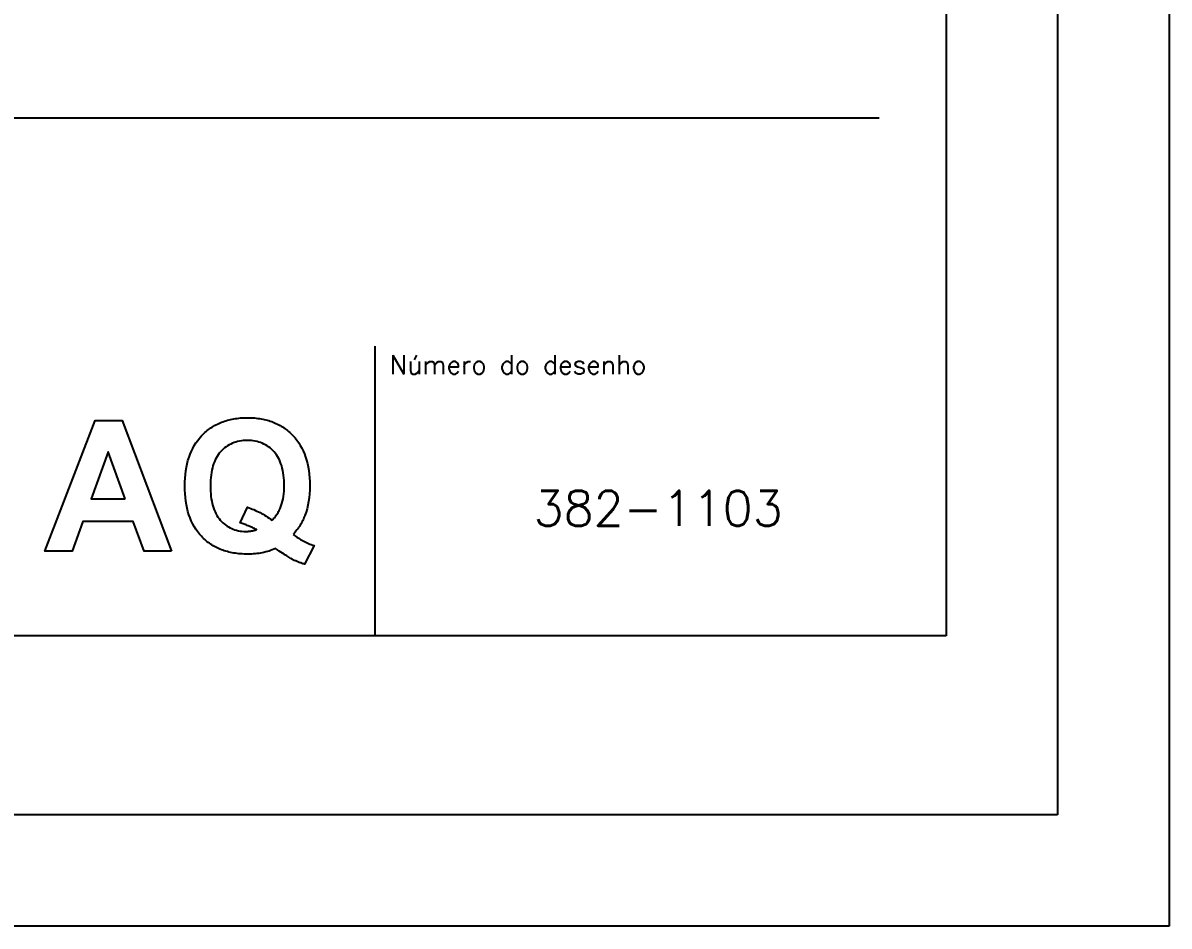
# Model space of a CAD drawing. Extents: x -14 to 107, y -33 to 53.
# Drawn here: x 96.92 to 107.2, y -33.29 to -25.18 of the extents above; entities that cross this region are included whole.
import ezdxf

# ---------------------------------------------------------------- set-up
doc = ezdxf.new("R2010")
doc.units = 0
doc.header["$LTSCALE"] = 1.5
doc.header["$MEASUREMENT"] = 0
doc.layers.add('7', color=7, linetype='CONTINUOUS')
doc.layers.add('T-FOLHA', color=7, linetype='CONTINUOUS')
doc.styles.add('ROMANS', font='romans')

msp = doc.modelspace()

# ---------------------------------------------------------------- linework, layer by layer
at = {"layer": '7', "color": 82, "linetype": 'Continuous'}
msp.add_line((104.5982, -26.0351), (90.8086, -26.0351), dxfattribs=at)
at = {"layer": '7', "color": 2, "linetype": 'Continuous'}
msp.add_line((100.0746, -28.0831), (100.0746, -30.6831), dxfattribs=at)
for points in [[(98.2474, -29.9233), (98.0033, -29.9233), (97.906, -29.6553), (97.4542, -29.6553), (97.3569, -29.9233), (97.1119, -29.9233), (97.5626, -28.7496), (97.8071, -28.7496), (98.2474, -29.9233)], [(99.3405, -29.7724), (99.3512, -29.7799), (99.3623, -29.7875), (99.3734, -29.795), (99.3845, -29.8022), (99.396, -29.8093), (99.4076, -29.8161), (99.4191, -29.8224), (99.4306, -29.8288), (99.4425, -29.8351), (99.4544, -29.8411), (99.4663, -29.8466), (99.4786, -29.8522), (99.4909, -29.8578), (99.5033, -29.8625), (99.516, -29.8673), (99.5287, -29.8721), (99.4417, -30.038), (99.435, -30.036), (99.4286, -30.0344), (99.4219, -30.0321), (99.4155, -30.0301), (99.4088, -30.0281), (99.4024, -30.0257), (99.3957, -30.0233), (99.3893, -30.0209), (99.383, -30.0182), (99.3762, -30.0158), (99.3698, -30.013), (99.3635, -30.0102), (99.3571, -30.0074), (99.3508, -30.0043), (99.3444, -30.0015), (99.3381, -29.9983), (99.3361, -29.9975), (99.3333, -29.9955), (99.3293, -29.9931), (99.3242, -29.99), (99.3182, -29.9864), (99.3107, -29.9816), (99.3028, -29.9765), (99.2932, -29.9705), (99.2829, -29.9638), (99.2718, -29.9566), (99.2591, -29.9487), (99.246, -29.9399), (99.2313, -29.9304), (99.2158, -29.9205), (99.1991, -29.9098), (99.1817, -29.8986), (99.1674, -29.9046), (99.1531, -29.9106), (99.1384, -29.9157), (99.1237, -29.9205), (99.109, -29.9248), (99.0939, -29.9292), (99.0784, -29.9328), (99.0629, -29.936), (99.0471, -29.9391), (99.0316, -29.9415), (99.0153, -29.9439), (98.999, -29.9455), (98.9828, -29.9471), (98.9661, -29.9479), (98.9494, -29.9487), (98.9323, -29.9487), (98.916, -29.9487), (98.8998, -29.9479), (98.8839, -29.9471), (98.868, -29.9463), (98.8525, -29.9447), (98.837, -29.9431), (98.8219, -29.9411), (98.8073, -29.9388), (98.7926, -29.936), (98.7779, -29.9332), (98.764, -29.9296), (98.7497, -29.9261), (98.7362, -29.9225), (98.7227, -29.9181), (98.7092, -29.9137), (98.6961, -29.9086), (98.6834, -29.9034), (98.6707, -29.8983), (98.6584, -29.8923), (98.6461, -29.8863), (98.6342, -29.88), (98.6222, -29.8732), (98.6107, -29.8661), (98.5996, -29.8586), (98.5885, -29.851), (98.5778, -29.8431), (98.567, -29.8347), (98.5567, -29.8264), (98.5464, -29.8173), (98.5365, -29.8081), (98.527, -29.7986), (98.5174, -29.7887), (98.4992, -29.768), (98.4825, -29.7466), (98.4666, -29.7236), (98.4666, -29.7236), (98.4519, -29.7001), (98.4384, -29.6751), (98.4261, -29.6497), (98.415, -29.6227), (98.4051, -29.5949), (98.3963, -29.5663), (98.3888, -29.5366), (98.3824, -29.5056), (98.3773, -29.4738), (98.3729, -29.4409), (98.3701, -29.4071), (98.3681, -29.3722), (98.3677, -29.3365), (98.3681, -29.3007), (98.3701, -29.2662), (98.3729, -29.2324), (98.3773, -29.1995), (98.3824, -29.1681), (98.3892, -29.1371), (98.3967, -29.1074), (98.4059, -29.0788), (98.4158, -29.051), (98.4269, -29.0244), (98.4396, -28.999), (98.4531, -28.974), (98.4678, -28.9505), (98.4837, -28.9279), (98.5008, -28.9065), (98.519, -28.8858), (98.5285, -28.8759), (98.5385, -28.8664), (98.5484, -28.8568), (98.5583, -28.8481), (98.569, -28.8394), (98.5794, -28.831), (98.5905, -28.8231), (98.6012, -28.8151), (98.6127, -28.8076), (98.6242, -28.8009), (98.6357, -28.7937), (98.6477, -28.7874), (98.66, -28.7814), (98.6723, -28.7754), (98.685, -28.7699), (98.6977, -28.7647), (98.7108, -28.76), (98.7239, -28.7552), (98.7374, -28.7508), (98.7509, -28.7469), (98.7648, -28.7433), (98.7787, -28.7401), (98.793, -28.7369), (98.8077, -28.7342), (98.8223, -28.7322), (98.837, -28.7298), (98.8521, -28.7282), (98.8676, -28.7266), (98.8831, -28.7258), (98.8986, -28.725), (98.9145, -28.7242), (98.9307, -28.7242), (98.9466, -28.7242), (98.9625, -28.725), (98.978, -28.7258), (98.9935, -28.7266), (99.0085, -28.7282), (99.0232, -28.7298), (99.0379, -28.7318), (99.0526, -28.7342), (99.0669, -28.7369), (99.0808, -28.7397), (99.0947, -28.7433), (99.1086, -28.7469), (99.1221, -28.7504), (99.1352, -28.7548), (99.1483, -28.7592), (99.1614, -28.7643), (99.1741, -28.7695), (99.1864, -28.7747), (99.1987, -28.7806), (99.2106, -28.7866), (99.2225, -28.7929), (99.2341, -28.7997), (99.2456, -28.8068), (99.2567, -28.8144), (99.2678, -28.8219), (99.2785, -28.8298), (99.2893, -28.8382), (99.2996, -28.8465), (99.3095, -28.8556), (99.3194, -28.8648), (99.3293, -28.8743), (99.3389, -28.8842), (99.3571, -28.9049), (99.3742, -28.9263), (99.3901, -28.949), (99.4048, -28.9724), (99.4183, -28.997), (99.431, -29.0224), (99.4421, -29.049), (99.4421, -29.049), (99.452, -29.0768), (99.4612, -29.1054), (99.4687, -29.1348), (99.4755, -29.1653), (99.4806, -29.1971), (99.485, -29.2296), (99.4878, -29.263), (99.4898, -29.2975), (99.4902, -29.3333), (99.4894, -29.371), (99.4874, -29.4075), (99.4838, -29.4429), (99.479, -29.477), (99.4727, -29.5103), (99.4655, -29.5421), (99.4564, -29.5727), (99.4465, -29.6021), (99.4421, -29.6132), (99.4373, -29.6239), (99.4326, -29.635), (99.4274, -29.6457), (99.4215, -29.6569), (99.4159, -29.6676), (99.4095, -29.6783), (99.4032, -29.689), (99.396, -29.6997), (99.3889, -29.7105), (99.3818, -29.7208), (99.3738, -29.7311), (99.3659, -29.7418), (99.3579, -29.7521), (99.3492, -29.7621), (99.3405, -29.7724)], [(99.1523, -29.6434), (99.159, -29.6366), (99.1654, -29.6295), (99.1717, -29.6223), (99.1777, -29.6152), (99.1836, -29.6076), (99.1892, -29.5997), (99.1948, -29.5917), (99.1999, -29.5838), (99.2047, -29.5755), (99.2098, -29.5671), (99.2142, -29.5584), (99.2186, -29.5497), (99.2225, -29.5405), (99.2265, -29.5314), (99.2301, -29.5223), (99.2337, -29.5127), (99.24, -29.4933), (99.2452, -29.473), (99.2499, -29.452), (99.2539, -29.4301), (99.2567, -29.4079), (99.2591, -29.3849), (99.2603, -29.3611), (99.2607, -29.3365), (99.2603, -29.311), (99.2591, -29.2868), (99.2575, -29.2634), (99.2547, -29.2404), (99.2515, -29.2185), (99.2476, -29.1971), (99.2428, -29.1768), (99.2376, -29.157), (99.2313, -29.1383), (99.2245, -29.1205), (99.217, -29.1034), (99.209, -29.0871), (99.1999, -29.0716), (99.1904, -29.0569), (99.1801, -29.0434), (99.169, -29.0303), (99.1574, -29.018), (99.1455, -29.0065), (99.1328, -28.9958), (99.1201, -28.9859), (99.1066, -28.9767), (99.0927, -28.9684), (99.0784, -28.9605), (99.0633, -28.9537), (99.0483, -28.9478), (99.0324, -28.9426), (99.0165, -28.9382), (98.9998, -28.9347), (98.9828, -28.9319), (98.9653, -28.9299), (98.9474, -28.9287), (98.9291, -28.9283), (98.9109, -28.9287), (98.893, -28.9299), (98.8755, -28.9319), (98.8585, -28.9347), (98.8418, -28.9382), (98.8255, -28.9426), (98.81, -28.9478), (98.795, -28.9537), (98.7799, -28.9605), (98.7656, -28.968), (98.7517, -28.9763), (98.7382, -28.9855), (98.7251, -28.9954), (98.7128, -29.0061), (98.7005, -29.0172), (98.6889, -29.0296), (98.6778, -29.0426), (98.6675, -29.0561), (98.658, -29.0708), (98.6492, -29.0863), (98.6409, -29.1022), (98.6334, -29.1193), (98.6266, -29.1371), (98.6207, -29.1558), (98.6151, -29.1753), (98.6103, -29.1955), (98.6064, -29.2166), (98.6032, -29.2384), (98.6004, -29.2614), (98.5988, -29.2848), (98.5976, -29.3091), (98.5972, -29.3341), (98.5976, -29.3595), (98.5988, -29.3837), (98.6004, -29.4075), (98.6028, -29.4306), (98.606, -29.4528), (98.6099, -29.4738), (98.6147, -29.4945), (98.6199, -29.5143), (98.6258, -29.533), (98.6326, -29.5512), (98.6397, -29.5687), (98.6477, -29.585), (98.6477, -29.585), (98.6564, -29.6005), (98.6659, -29.6156), (98.6758, -29.6295), (98.6866, -29.6426), (98.6981, -29.6549), (98.71, -29.6664), (98.7219, -29.6771), (98.7346, -29.687), (98.7477, -29.6962), (98.7608, -29.7045), (98.7747, -29.7124), (98.7886, -29.7192), (98.8029, -29.7251), (98.818, -29.7303), (98.8331, -29.7347), (98.8485, -29.7383), (98.864, -29.741), (98.8803, -29.743), (98.897, -29.7442), (98.9137, -29.7446), (98.92, -29.7446), (98.9264, -29.7442), (98.9323, -29.7442), (98.9387, -29.7434), (98.945, -29.743), (98.951, -29.7422), (98.9573, -29.7414), (98.9633, -29.7406), (98.9693, -29.7394), (98.9752, -29.7383), (98.9812, -29.7371), (98.9871, -29.7355), (98.9931, -29.7339), (98.9986, -29.7323), (99.0046, -29.7307), (99.0101, -29.7287), (99.001, -29.724), (98.9923, -29.7196), (98.9831, -29.7148), (98.9744, -29.7105), (98.9653, -29.7061), (98.9561, -29.7021), (98.947, -29.6981), (98.9379, -29.6942), (98.9288, -29.6906), (98.9196, -29.6866), (98.9109, -29.6835), (98.9018, -29.6799), (98.8926, -29.6767), (98.8835, -29.6735), (98.8744, -29.6708), (98.8652, -29.668), (98.9307, -29.5278), (98.945, -29.5326), (98.9593, -29.5381), (98.9732, -29.5437), (98.9875, -29.5493), (99.0014, -29.5556), (99.0157, -29.562), (99.0296, -29.5691), (99.0435, -29.5759), (99.057, -29.5834), (99.0709, -29.5913), (99.0844, -29.5993), (99.0979, -29.6076), (99.1114, -29.616), (99.1249, -29.6247), (99.1384, -29.6338), (99.1515, -29.6434), (99.1523, -29.6434)], [(97.8329, -29.4512), (97.6797, -29.0303), (97.5272, -29.4512), (97.8329, -29.4512)]]:
    msp.add_lwpolyline(points, dxfattribs=at)
at = {"layer": 'T-FOLHA', "color": 1}
msp.add_lwpolyline([(-13.699, -33.2871), (-13.699, 52.8129), (107.201, 52.8129), (107.201, -33.2871)], close=True, dxfattribs=at)
at = {"layer": 'T-FOLHA', "color": 2}
msp.add_lwpolyline([(-12.699, -32.2871), (-12.699, 51.8129), (106.201, 51.8129), (106.201, -32.2871)], close=True, dxfattribs=at)
at = {"layer": 'T-FOLHA', "color": 3}
msp.add_lwpolyline([(-10.199, 50.4912), (105.201, 50.4912), (105.201, -30.6831), (-10.199, -30.6831), (-10.199, 50.4912)], dxfattribs=at)

# ---------------------------------------------------------------- texts
at = {"layer": '7', "color": 2, "linetype": 'Continuous', "style": 'ROMANS'}
msp.add_text('Número do desenho', height=0.1681, dxfattribs=at).set_placement((100.2053, -28.3318))
at = {"layer": '7', "color": 5, "linetype": 'Continuous', "style": 'ROMANS'}
msp.add_text('382-1103', height=0.3142, dxfattribs=at).set_placement((101.4981, -29.694))

doc.saveas('drawing.dxf')
